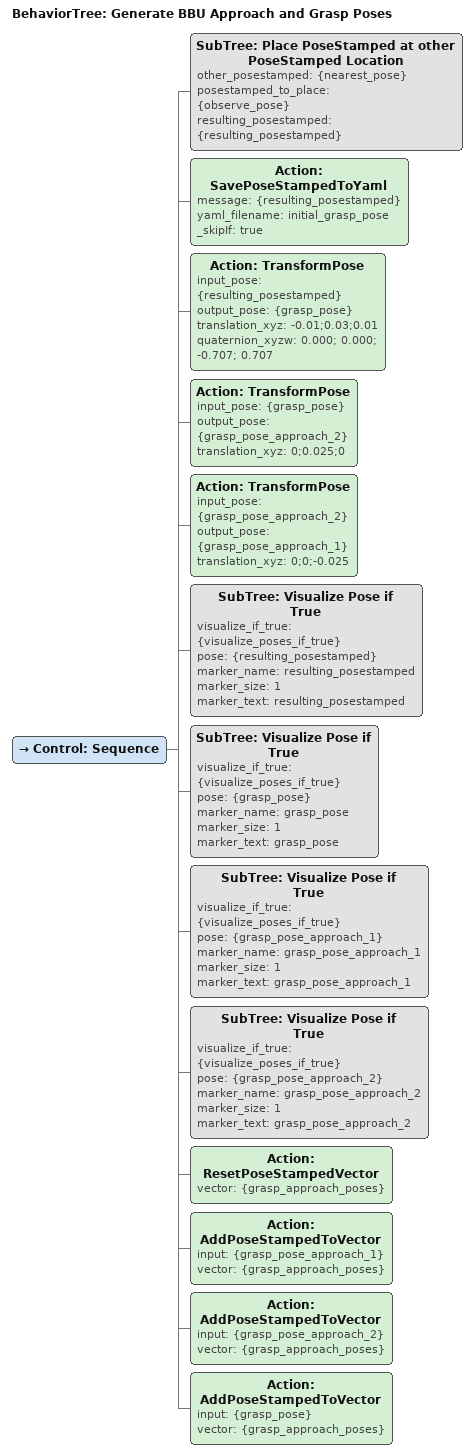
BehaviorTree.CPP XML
<?xml version="1.0" encoding="UTF-8" ?>
<root
  BTCPP_format="4"
  main_tree_to_execute="Generate BBU Approach and Grasp Poses"
>
  <BehaviorTree ID="Generate BBU Approach and Grasp Poses">
    <Control ID="Sequence">
      <SubTree
        ID="Place PoseStamped at other PoseStamped Location"
        other_posestamped="{nearest_pose}"
        posestamped_to_place="{observe_pose}"
        resulting_posestamped="{resulting_posestamped}"
      />
      <Action
        ID="SavePoseStampedToYaml"
        message="{resulting_posestamped}"
        yaml_filename="initial_grasp_pose"
        _skipIf="true"
      />
      <Action
        ID="TransformPose"
        input_pose="{resulting_posestamped}"
        output_pose="{grasp_pose}"
        translation_xyz="-0.01;0.03;0.01"
        quaternion_xyzw="0.000; 0.000; -0.707; 0.707"
      />
      <Action
        ID="TransformPose"
        input_pose="{grasp_pose}"
        output_pose="{grasp_pose_approach_2}"
        translation_xyz="0;0.025;0"
      />
      <Action
        ID="TransformPose"
        input_pose="{grasp_pose_approach_2}"
        output_pose="{grasp_pose_approach_1}"
        translation_xyz="0;0;-0.025"
      />
      <SubTree
        ID="Visualize Pose if True"
        visualize_if_true="{visualize_poses_if_true}"
        pose="{resulting_posestamped}"
        marker_name="resulting_posestamped"
        marker_size="1"
        marker_text="resulting_posestamped"
      />
      <SubTree
        ID="Visualize Pose if True"
        visualize_if_true="{visualize_poses_if_true}"
        pose="{grasp_pose}"
        marker_name="grasp_pose"
        marker_size="1"
        marker_text="grasp_pose"
      />
      <SubTree
        ID="Visualize Pose if True"
        visualize_if_true="{visualize_poses_if_true}"
        pose="{grasp_pose_approach_1}"
        marker_name="grasp_pose_approach_1"
        marker_size="1"
        marker_text="grasp_pose_approach_1"
      />
      <SubTree
        ID="Visualize Pose if True"
        visualize_if_true="{visualize_poses_if_true}"
        pose="{grasp_pose_approach_2}"
        marker_name="grasp_pose_approach_2"
        marker_size="1"
        marker_text="grasp_pose_approach_2"
      />
      <Action ID="ResetPoseStampedVector" vector="{grasp_approach_poses}" />
      <Action
        ID="AddPoseStampedToVector"
        input="{grasp_pose_approach_1}"
        vector="{grasp_approach_poses}"
      />
      <Action
        ID="AddPoseStampedToVector"
        input="{grasp_pose_approach_2}"
        vector="{grasp_approach_poses}"
      />
      <Action
        ID="AddPoseStampedToVector"
        input="{grasp_pose}"
        vector="{grasp_approach_poses}"
      />
    </Control>
  </BehaviorTree>
</root>
